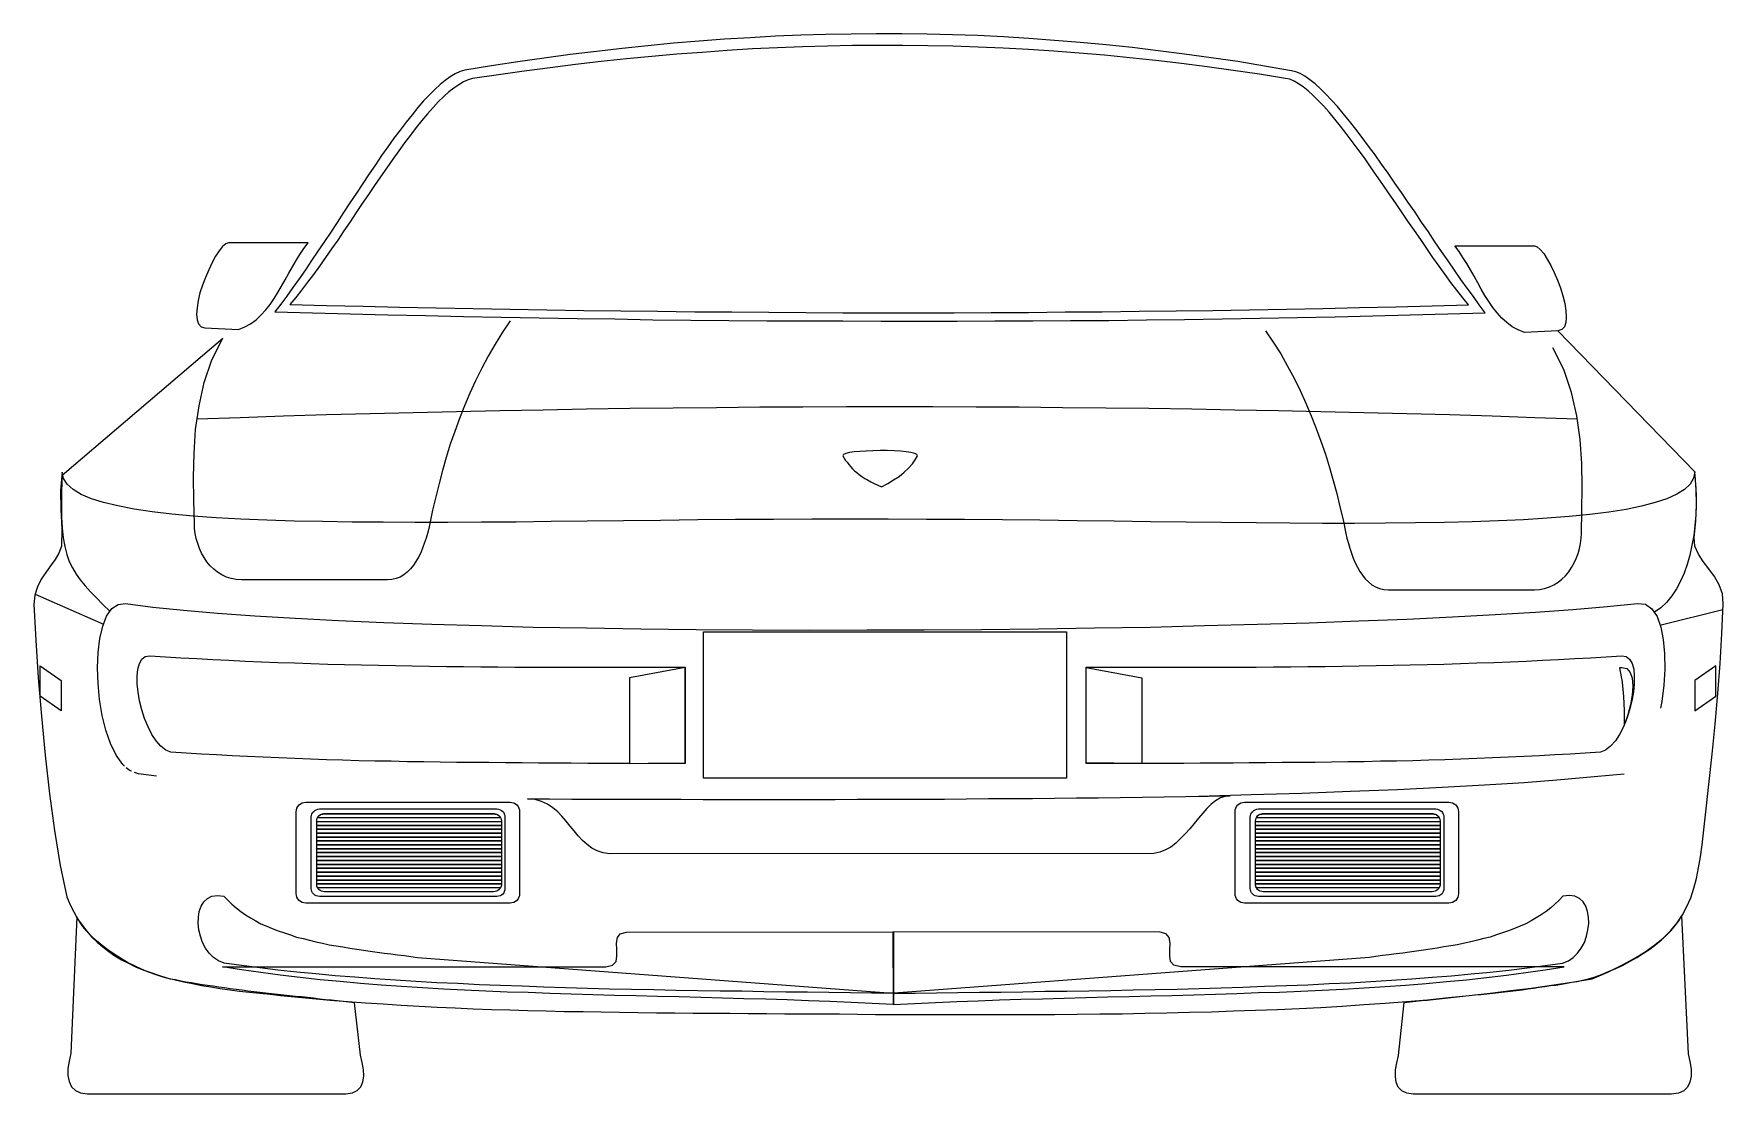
# Model space of a CAD drawing. Extents: x 1106 to 1287, y -283 to -169.
import ezdxf

# ---------------------------------------------------------------- set-up
doc = ezdxf.new("R2010")
doc.units = 0
doc.layers.add('7', color=7, linetype='CONTINUOUS')

msp = doc.modelspace()

# ---------------------------------------------------------------- linework, layer by layer
at = {"layer": '7', "linetype": 'CONTINUOUS'}
for points in [[(1131.55, -198.96), (1135.57, -199.06), (1139.61, -199.18), (1143.65, -199.28), (1147.69, -199.35), (1151.73, -199.45), (1155.77, -199.52), (1159.83, -199.59), (1163.9, -199.67), (1167.94, -199.71), (1172, -199.79), (1176.07, -199.83), (1180.13, -199.86), (1184.2, -199.91), (1188.26, -199.93), (1192.35, -199.93), (1196.42, -199.96), (1200.48, -199.96), (1204.55, -199.96), (1208.61, -199.93), (1212.65, -199.93), (1216.71, -199.88), (1220.78, -199.86), (1224.82, -199.81), (1228.88, -199.76), (1232.93, -199.71), (1236.97, -199.64), (1240.98, -199.57), (1245.02, -199.47), (1249.04, -199.37), (1253.06, -199.28), (1257.07, -199.16), (1261.06, -199.04), (1260.44, -198.21), (1259.81, -197.32), (1259.13, -196.42), (1258.48, -195.48), (1257.8, -194.51), (1257.1, -193.5), (1256.4, -192.48), (1255.69, -191.46), (1254.99, -190.4), (1254.27, -189.36), (1253.56, -188.29), (1252.84, -187.25), (1252.11, -186.19), (1251.41, -185.17), (1250.68, -184.13), (1249.98, -183.14), (1249.28, -182.15), (1248.58, -181.21), (1247.9, -180.29), (1247.22, -179.39), (1246.55, -178.54), (1245.89, -177.74), (1245.27, -176.99), (1244.64, -176.29), (1244.03, -175.66), (1243.43, -175.08), (1242.87, -174.55), (1242.31, -174.12), (1241.78, -173.75), (1241.27, -173.46), (1240.81, -173.27), (1240.35, -173.15), (1237.45, -172.66), (1234.6, -172.18), (1231.74, -171.77), (1228.91, -171.38), (1226.08, -171.02), (1223.3, -170.68), (1220.51, -170.39), (1217.73, -170.12), (1214.97, -169.91), (1212.24, -169.71), (1209.51, -169.54), (1206.77, -169.4), (1204.06, -169.3), (1201.35, -169.23), (1198.64, -169.2), (1195.93, -169.2), (1193.22, -169.23), (1190.51, -169.28), (1187.83, -169.35), (1185.12, -169.47), (1182.41, -169.62), (1179.67, -169.78), (1176.96, -170), (1174.23, -170.22), (1171.47, -170.49), (1168.71, -170.78), (1165.96, -171.09), (1163.17, -171.43), (1160.37, -171.82), (1157.56, -172.2), (1154.73, -172.64), (1151.87, -173.1), (1151.39, -173.24), (1150.86, -173.49), (1150.33, -173.8), (1149.79, -174.19), (1149.24, -174.62), (1148.66, -175.16), (1148.08, -175.76), (1147.47, -176.39), (1146.87, -177.09), (1146.24, -177.87), (1145.61, -178.66), (1144.95, -179.51), (1144.3, -180.38), (1143.65, -181.3), (1142.97, -182.24), (1142.32, -183.21), (1141.64, -184.2), (1140.96, -185.22), (1140.28, -186.26), (1139.58, -187.28), (1138.91, -188.32), (1138.23, -189.38), (1137.55, -190.42), (1136.85, -191.44), (1136.17, -192.46), (1135.49, -193.47), (1134.82, -194.46), (1134.16, -195.43), (1133.49, -196.35), (1132.83, -197.27), (1132.18, -198.14), (1131.55, -198.96)], [(1133.17, -198.17), (1137.07, -198.26), (1140.99, -198.36), (1144.91, -198.46), (1148.83, -198.53), (1152.77, -198.6), (1156.71, -198.67), (1160.66, -198.75), (1164.6, -198.79), (1168.57, -198.84), (1172.51, -198.89), (1176.48, -198.94), (1180.45, -198.96), (1184.42, -198.99), (1188.38, -199.01), (1192.35, -199.04), (1196.32, -199.04), (1200.29, -199.04), (1204.25, -199.04), (1208.22, -199.01), (1212.19, -199.01), (1216.13, -198.96), (1220.1, -198.94), (1224.05, -198.89), (1227.99, -198.84), (1231.93, -198.79), (1235.85, -198.72), (1239.8, -198.65), (1243.69, -198.58), (1247.61, -198.5), (1251.51, -198.41), (1255.4, -198.31), (1259.27, -198.19), (1258.67, -197.44), (1258.04, -196.64), (1257.41, -195.82), (1256.78, -194.95), (1256.13, -194.05), (1255.48, -193.13), (1254.82, -192.19), (1254.17, -191.22), (1253.49, -190.25), (1252.81, -189.26), (1252.14, -188.27), (1251.46, -187.3), (1250.81, -186.31), (1250.13, -185.34), (1249.45, -184.37), (1248.8, -183.43), (1248.14, -182.49), (1247.49, -181.59), (1246.84, -180.72), (1246.21, -179.87), (1245.58, -179.08), (1244.97, -178.33), (1244.37, -177.6), (1243.79, -176.95), (1243.21, -176.34), (1242.65, -175.79), (1242.12, -175.3), (1241.59, -174.89), (1241.1, -174.55), (1240.62, -174.26), (1240.16, -174.07), (1239.72, -173.97), (1236.92, -173.54), (1234.11, -173.12), (1231.33, -172.74), (1228.57, -172.37), (1225.81, -172.06), (1223.05, -171.77), (1220.32, -171.5), (1217.61, -171.26), (1214.9, -171.07), (1212.19, -170.9), (1209.48, -170.75), (1206.8, -170.63), (1204.11, -170.53), (1201.42, -170.49), (1198.74, -170.44), (1196.05, -170.44), (1193.37, -170.46), (1190.68, -170.51), (1188.02, -170.61), (1185.33, -170.7), (1182.65, -170.83), (1179.96, -170.99), (1177.28, -171.19), (1174.57, -171.38), (1171.88, -171.62), (1169.17, -171.89), (1166.46, -172.18), (1163.73, -172.49), (1161, -172.83), (1158.24, -173.2), (1155.48, -173.58), (1152.72, -173.99), (1152.24, -174.14), (1151.75, -174.33), (1151.24, -174.65), (1150.71, -175.01), (1150.18, -175.42), (1149.62, -175.93), (1149.04, -176.49), (1148.49, -177.09), (1147.88, -177.77), (1147.28, -178.47), (1146.67, -179.24), (1146.07, -180.04), (1145.44, -180.87), (1144.81, -181.74), (1144.18, -182.63), (1143.53, -183.55), (1142.87, -184.49), (1142.22, -185.44), (1141.57, -186.41), (1140.91, -187.37), (1140.26, -188.34), (1139.61, -189.33), (1138.95, -190.3), (1138.28, -191.27), (1137.62, -192.21), (1136.97, -193.13), (1136.34, -194.05), (1135.69, -194.95), (1135.06, -195.79), (1134.4, -196.62), (1133.8, -197.42), (1133.17, -198.17)], [(1135.11, -191.58), (1126.59, -191.58), (1126.3, -191.68), (1125.96, -191.97), (1125.6, -192.41), (1125.21, -192.99), (1124.85, -193.67), (1124.48, -194.44), (1124.12, -195.26), (1123.81, -196.08), (1123.54, -196.93), (1123.35, -197.75), (1123.23, -198.53), (1123.18, -199.21), (1123.23, -199.79), (1123.37, -200.25), (1123.66, -200.54), (1124.07, -200.66), (1127.65, -200.85), (1128.33, -200.56), (1128.96, -200.22), (1129.54, -199.79), (1130.07, -199.3), (1130.58, -198.75), (1131.04, -198.17), (1131.48, -197.54), (1131.89, -196.88), (1132.28, -196.21), (1132.66, -195.53), (1133.05, -194.83), (1133.44, -194.15), (1133.82, -193.47), (1134.24, -192.82), (1134.65, -192.19), (1135.11, -191.58)], [(1257.82, -191.9), (1266.34, -191.9), (1266.63, -192), (1266.97, -192.29), (1267.33, -192.72), (1267.72, -193.3), (1268.08, -193.98), (1268.44, -194.75), (1268.81, -195.58), (1269.12, -196.4), (1269.39, -197.25), (1269.58, -198.07), (1269.7, -198.84), (1269.75, -199.52), (1269.7, -200.1), (1269.56, -200.56), (1269.27, -200.85), (1268.86, -200.97), (1265.27, -201.17), (1264.6, -200.88), (1263.97, -200.54), (1263.39, -200.1), (1262.85, -199.62), (1262.35, -199.06), (1261.89, -198.48), (1261.45, -197.85), (1261.04, -197.2), (1260.65, -196.52), (1260.27, -195.84), (1259.88, -195.14), (1259.49, -194.46), (1259.11, -193.79), (1258.69, -193.13), (1258.28, -192.5), (1257.82, -191.9)], [(1156.74, -199.91), (1155.91, -201.14), (1155.12, -202.4), (1154.39, -203.68), (1153.69, -204.99), (1153.03, -206.32), (1152.43, -207.65), (1151.85, -209.01), (1151.32, -210.36), (1150.81, -211.74), (1150.33, -213.12), (1149.89, -214.52), (1149.5, -215.92), (1149.12, -217.33), (1148.78, -218.76), (1148.44, -220.16), (1148.15, -221.59), (1148.03, -222.12), (1147.88, -222.65), (1147.74, -223.18), (1147.54, -223.72), (1147.35, -224.22), (1147.16, -224.73), (1146.91, -225.19), (1146.65, -225.65), (1146.38, -226.06), (1146.07, -226.45), (1145.73, -226.79), (1145.37, -227.08), (1144.98, -227.32), (1144.54, -227.49), (1144.08, -227.59), (1143.6, -227.63), (1127.97, -227.63), (1127.41, -227.59), (1126.88, -227.49), (1126.37, -227.32), (1125.89, -227.1), (1125.43, -226.81), (1125.02, -226.47), (1124.65, -226.11), (1124.29, -225.7), (1124, -225.24), (1123.71, -224.76), (1123.49, -224.27), (1123.3, -223.74), (1123.13, -223.21), (1123.03, -222.67), (1122.96, -222.12), (1122.94, -221.59), (1122.89, -219.14), (1122.86, -216.65), (1122.91, -214.11), (1123.08, -211.55), (1123.44, -209.01), (1124, -206.51), (1124.82, -204.07), (1125.99, -201.75)], [(1237.57, -200.97), (1238.39, -202.21), (1239.19, -203.46), (1239.92, -204.75), (1240.62, -206.05), (1241.27, -207.38), (1241.88, -208.71), (1242.46, -210.07), (1242.99, -211.42), (1243.5, -212.8), (1243.98, -214.18), (1244.42, -215.59), (1244.81, -216.99), (1245.19, -218.39), (1245.53, -219.82), (1245.87, -221.22), (1246.16, -222.65), (1246.28, -223.18), (1246.43, -223.72), (1246.57, -224.25), (1246.76, -224.78), (1246.96, -225.29), (1247.15, -225.8), (1247.39, -226.26), (1247.66, -226.72), (1247.93, -227.13), (1248.24, -227.51), (1248.58, -227.85), (1248.94, -228.14), (1249.33, -228.38), (1249.77, -228.55), (1250.23, -228.65), (1250.71, -228.7), (1266.34, -228.7), (1266.9, -228.65), (1267.43, -228.55), (1267.94, -228.38), (1268.42, -228.17), (1268.88, -227.88), (1269.29, -227.54), (1269.65, -227.18), (1270.02, -226.76), (1270.31, -226.3), (1270.6, -225.82), (1270.82, -225.34), (1271.01, -224.8), (1271.18, -224.27), (1271.27, -223.74), (1271.35, -223.18), (1271.37, -222.65), (1271.42, -220.21), (1271.44, -217.71), (1271.4, -215.17), (1271.23, -212.61), (1270.86, -210.07), (1270.31, -207.58), (1269.48, -205.13), (1268.32, -202.81)], [(1123.23, -210.41), (1127.85, -210.24), (1132.47, -210.09), (1137.09, -209.95), (1141.74, -209.83), (1146.36, -209.71), (1151, -209.61), (1155.62, -209.51), (1160.27, -209.42), (1164.91, -209.34), (1169.54, -209.27), (1174.18, -209.22), (1178.8, -209.17), (1183.45, -209.13), (1188.07, -209.1), (1192.71, -209.08), (1197.34, -209.08), (1201.98, -209.08), (1206.6, -209.1), (1211.22, -209.13), (1215.84, -209.17), (1220.47, -209.22), (1225.09, -209.27), (1229.68, -209.34), (1234.28, -209.42), (1238.9, -209.51), (1243.5, -209.61), (1248.07, -209.71), (1252.67, -209.83), (1257.24, -209.95), (1261.81, -210.09), (1266.39, -210.24), (1270.94, -210.41)], [(1192.35, -214.35), (1192.47, -214.59), (1192.62, -214.84), (1192.79, -215.05), (1192.96, -215.3), (1193.15, -215.51), (1193.37, -215.73), (1193.59, -215.95), (1193.83, -216.14), (1194.09, -216.36), (1194.38, -216.55), (1194.67, -216.77), (1194.99, -216.94), (1195.33, -217.13), (1195.69, -217.33), (1196.08, -217.5), (1196.46, -217.67), (1197.14, -217.33), (1197.77, -216.94), (1198.37, -216.55), (1198.91, -216.12), (1199.37, -215.68), (1199.78, -215.22), (1200.09, -214.79), (1200.31, -214.35), (1200.24, -214.21), (1200.02, -214.11), (1199.61, -214.01), (1199.1, -213.92), (1198.5, -213.87), (1197.82, -213.82), (1197.07, -213.8), (1196.32, -213.8), (1195.55, -213.82), (1194.82, -213.84), (1194.14, -213.89), (1193.54, -213.94), (1193.03, -214.01), (1192.64, -214.11), (1192.4, -214.23), (1192.35, -214.35)], [(1283.49, -216.07), (1283.37, -216.75), (1283.01, -217.38), (1282.4, -217.96), (1281.58, -218.46), (1280.52, -218.95), (1279.26, -219.36), (1277.81, -219.75), (1276.14, -220.09), (1274.3, -220.38), (1272.27, -220.64), (1270.06, -220.86), (1267.69, -221.03), (1265.18, -221.2), (1262.49, -221.32), (1259.66, -221.42), (1256.71, -221.49), (1253.61, -221.54), (1250.42, -221.56), (1247.1, -221.59), (1243.67, -221.59), (1240.16, -221.56), (1236.55, -221.54), (1232.85, -221.49), (1229.08, -221.47), (1225.26, -221.42), (1221.36, -221.34), (1217.42, -221.3), (1213.42, -221.25), (1209.41, -221.2), (1205.34, -221.17), (1201.28, -221.15), (1197.19, -221.13), (1193.1, -221.13), (1189.01, -221.13), (1184.92, -221.15), (1180.86, -221.17), (1176.82, -221.22), (1172.83, -221.27), (1168.88, -221.32), (1164.96, -221.34), (1161.14, -221.39), (1157.37, -221.44), (1153.66, -221.47), (1150.06, -221.49), (1146.55, -221.49), (1143.14, -221.47), (1139.82, -221.44), (1136.65, -221.39), (1133.61, -221.34), (1130.68, -221.25), (1127.9, -221.13), (1125.28, -220.98), (1122.82, -220.81), (1120.54, -220.59), (1118.44, -220.35), (1116.5, -220.06), (1114.76, -219.72), (1113.23, -219.36), (1111.93, -218.95), (1110.84, -218.49), (1109.97, -217.96), (1109.34, -217.4), (1108.95, -216.77), (1108.81, -216.09), (1108.61, -218.05), (1108.66, -220.11), (1108.76, -222.17), (1108.73, -224.01), (1108.44, -224.76), (1108.03, -225.46), (1107.55, -226.13), (1107.04, -226.84), (1106.56, -227.56), (1106.14, -228.36), (1105.86, -229.26), (1105.76, -230.27), (1105.98, -234.07), (1106.24, -238.09), (1106.58, -242.22), (1106.97, -246.38), (1107.43, -250.5), (1107.96, -254.44), (1108.59, -258.17), (1109.29, -261.55), (1109.65, -262.38), (1110.04, -263.15), (1110.45, -263.9), (1110.94, -264.58), (1111.42, -265.21), (1111.95, -265.81), (1112.53, -266.39), (1113.14, -266.9), (1113.79, -267.39), (1114.44, -267.85), (1115.15, -268.26), (1115.9, -268.64), (1116.65, -269.01), (1117.44, -269.35), (1118.27, -269.64), (1119.11, -269.93), (1119.98, -270.19), (1120.88, -270.41), (1121.8, -270.63), (1122.74, -270.82), (1123.71, -271.01), (1124.7, -271.18), (1125.69, -271.33), (1126.73, -271.47), (1127.78, -271.62), (1128.84, -271.74), (1129.93, -271.86), (1131.04, -271.96), (1132.15, -272.08), (1133.29, -272.2), (1134.43, -272.3), (1135.59, -272.42), (1137.48, -272.59), (1139.36, -272.73), (1141.25, -272.88), (1143.16, -273), (1145.07, -273.12), (1146.99, -273.24), (1148.92, -273.34), (1150.86, -273.41), (1152.79, -273.51), (1154.73, -273.58), (1156.69, -273.63), (1158.62, -273.7), (1160.58, -273.75), (1162.54, -273.8), (1164.53, -273.82), (1166.49, -273.85), (1168.45, -273.89), (1170.41, -273.92), (1172.39, -273.94), (1174.35, -273.94), (1176.31, -273.97), (1178.29, -273.99), (1180.25, -273.99), (1182.21, -274.02), (1184.17, -274.02), (1186.13, -274.04), (1188.09, -274.04), (1190.03, -274.06), (1191.99, -274.06), (1193.92, -274.09), (1195.84, -274.11), (1197.77, -274.14), (1200.26, -274.14), (1202.73, -274.14), (1205.2, -274.14), (1207.67, -274.14), (1210.11, -274.14), (1212.55, -274.11), (1215, -274.11), (1217.42, -274.09), (1219.84, -274.06), (1222.23, -274.04), (1224.65, -273.99), (1227.02, -273.94), (1229.42, -273.89), (1231.79, -273.85), (1234.14, -273.75), (1236.48, -273.68), (1238.83, -273.58), (1241.15, -273.48), (1243.48, -273.36), (1245.77, -273.22), (1248.07, -273.07), (1250.37, -272.9), (1252.64, -272.73), (1254.89, -272.54), (1257.14, -272.32), (1259.37, -272.1), (1261.6, -271.84), (1263.8, -271.57), (1266, -271.31), (1268.18, -270.99), (1270.36, -270.65), (1272.51, -270.31), (1274.18, -269.59), (1275.68, -268.86), (1277.03, -268.14), (1278.19, -267.41), (1279.24, -266.68), (1280.15, -265.91), (1280.93, -265.14), (1281.61, -264.31), (1282.19, -263.47), (1282.65, -262.57), (1283.06, -261.63), (1283.4, -260.61), (1283.69, -259.57), (1283.9, -258.43), (1284.12, -257.25), (1284.29, -255.97), (1284.65, -252.75), (1285.02, -249.53), (1285.36, -246.29), (1285.67, -243.05), (1285.96, -239.8), (1286.2, -236.59), (1286.4, -233.37), (1286.54, -230.2), (1286.47, -229.11), (1286.11, -228.14), (1285.6, -227.27), (1284.99, -226.45), (1284.39, -225.67), (1283.88, -224.88), (1283.52, -224.03), (1283.42, -223.09), (1283.61, -221.34), (1283.69, -219.6), (1283.64, -217.84), (1283.49, -216.07)], [(1108.81, -216.43), (1108.73, -218.1), (1108.71, -219.6), (1108.73, -220.91), (1108.81, -222.09), (1108.9, -223.13), (1109.07, -224.05), (1109.29, -224.9), (1109.56, -225.65), (1109.9, -226.35), (1110.28, -227.01), (1110.72, -227.63), (1111.25, -228.26), (1111.81, -228.89), (1112.46, -229.55), (1113.16, -230.25), (1113.94, -231)], [(1283.49, -216.43), (1283.59, -217.47), (1283.64, -218.54), (1283.64, -219.63), (1283.61, -220.71), (1283.52, -221.8), (1283.4, -222.87), (1283.2, -223.93), (1282.98, -224.97), (1282.69, -225.97), (1282.36, -226.91), (1281.97, -227.78), (1281.53, -228.6), (1281.03, -229.35), (1280.47, -230.03), (1279.86, -230.61), (1279.19, -231.07)], [(1105.9, -229.16), (1113.21, -232.35)], [(1115.48, -247.57), (1115.27, -247.38), (1114.56, -246.38), (1113.96, -245.15), (1113.48, -243.7), (1113.09, -242.13), (1112.8, -240.43), (1112.65, -238.72), (1112.58, -237.02), (1112.65, -235.4), (1112.82, -233.9), (1113.14, -232.57), (1113.55, -231.51), (1114.11, -230.68), (1114.78, -230.25), (1115.58, -230.17), (1118.49, -230.54), (1121.77, -230.88), (1125.43, -231.19), (1129.42, -231.48), (1133.73, -231.72), (1138.35, -231.97), (1143.21, -232.18), (1148.34, -232.35), (1153.66, -232.52), (1159.21, -232.67), (1164.89, -232.76), (1170.7, -232.86), (1176.65, -232.93), (1182.67, -232.98), (1188.77, -233.01), (1194.89, -232.98), (1201.04, -232.98), (1207.16, -232.93), (1213.26, -232.86), (1219.28, -232.76), (1225.23, -232.67), (1231.04, -232.52), (1236.72, -232.38), (1242.24, -232.21), (1247.56, -232.01), (1252.69, -231.82), (1257.56, -231.58), (1262.15, -231.34), (1266.46, -231.07), (1270.45, -230.78), (1274.11, -230.47), (1277.37, -230.15), (1278.22, -230.22), (1278.92, -230.71), (1279.48, -231.53), (1279.86, -232.67), (1280.13, -234), (1280.27, -235.52), (1280.3, -237.19), (1280.18, -238.89), (1279.98, -240.63), (1279.84, -241.35), (1279.84, -241.35)], [(1279.89, -232.43), (1286.49, -230.78)], [(1216.28, -248.83), (1177.42, -248.83), (1177.42, -233.2), (1216.28, -233.2), (1216.28, -248.83)], [(1169.51, -247.26), (1168.52, -247.26), (1166.78, -247.26), (1165.04, -247.26), (1163.27, -247.23), (1161.53, -247.23), (1159.76, -247.23), (1158.02, -247.21), (1156.25, -247.21), (1154.49, -247.18), (1152.74, -247.18), (1150.98, -247.16), (1149.24, -247.14), (1147.49, -247.11), (1145.73, -247.09), (1143.99, -247.04), (1142.27, -247.01), (1140.53, -246.97), (1138.81, -246.92), (1137.09, -246.87), (1135.37, -246.8), (1133.68, -246.75), (1131.99, -246.68), (1130.29, -246.6), (1128.62, -246.53), (1126.98, -246.46), (1125.31, -246.36), (1123.69, -246.26), (1122.07, -246.17), (1120.44, -246.05), (1119.89, -245.83), (1119.36, -245.42), (1118.85, -244.86), (1118.39, -244.16), (1117.98, -243.34), (1117.61, -242.47), (1117.32, -241.52), (1117.08, -240.58), (1116.91, -239.63), (1116.81, -238.74), (1116.81, -237.92), (1116.89, -237.17), (1117.06, -236.56), (1117.32, -236.1), (1117.69, -235.81), (1118.17, -235.74), (1119.84, -235.86), (1121.51, -235.96), (1123.2, -236.05), (1124.92, -236.15), (1126.64, -236.22), (1128.38, -236.32), (1130.12, -236.39), (1131.86, -236.47), (1133.66, -236.51), (1135.42, -236.59), (1137.21, -236.64), (1139, -236.68), (1140.82, -236.73), (1142.63, -236.76), (1144.45, -236.8), (1146.26, -236.83), (1148.1, -236.85), (1149.91, -236.88), (1151.75, -236.9), (1153.59, -236.93), (1155.43, -236.93), (1157.27, -236.95), (1159.08, -236.95), (1160.92, -236.97), (1162.76, -236.97), (1164.6, -236.97), (1166.42, -236.97), (1168.23, -236.97), (1170.04, -236.97), (1171.86, -236.97), (1173.67, -236.97), (1175.46, -236.97), (1175.46, -247.26), (1173.75, -247.26), (1172, -247.26), (1171.5, -247.26), (1171.5, -247.26)], [(1218.38, -236.97), (1220.18, -236.97), (1221.99, -236.97), (1223.8, -236.97), (1225.62, -236.97), (1227.43, -236.97), (1229.25, -236.97), (1231.09, -236.97), (1232.93, -236.97), (1234.76, -236.95), (1236.58, -236.95), (1238.42, -236.93), (1240.26, -236.93), (1242.1, -236.9), (1243.93, -236.88), (1245.75, -236.85), (1247.59, -236.83), (1249.4, -236.8), (1251.22, -236.76), (1253.03, -236.73), (1254.85, -236.68), (1256.64, -236.64), (1258.43, -236.59), (1260.19, -236.51), (1261.98, -236.47), (1263.73, -236.39), (1265.47, -236.32), (1267.21, -236.22), (1268.93, -236.15), (1270.65, -236.05), (1272.34, -235.96), (1274.01, -235.86), (1275.68, -235.74), (1276.16, -235.81), (1276.53, -236.1), (1276.79, -236.56), (1276.96, -237.17), (1277.03, -237.92), (1277.03, -238.74), (1276.94, -239.63), (1276.77, -240.58), (1276.53, -241.52), (1276.23, -242.47), (1275.87, -243.34), (1275.46, -244.16), (1275, -244.86), (1274.49, -245.42), (1273.96, -245.83), (1273.4, -246.05), (1271.78, -246.17), (1270.16, -246.26), (1268.54, -246.36), (1266.87, -246.46), (1265.23, -246.53), (1263.56, -246.6), (1261.86, -246.68), (1260.17, -246.75), (1258.48, -246.8), (1256.76, -246.87), (1255.04, -246.92), (1253.32, -246.97), (1251.58, -247.01), (1249.86, -247.04), (1248.12, -247.09), (1246.38, -247.11), (1244.61, -247.14), (1242.87, -247.16), (1241.1, -247.18), (1239.36, -247.18), (1237.6, -247.21), (1235.83, -247.21), (1234.09, -247.23), (1232.32, -247.23), (1230.58, -247.23), (1228.81, -247.26), (1227.07, -247.26), (1225.33, -247.26), (1223.59, -247.26), (1221.84, -247.26), (1220.1, -247.26), (1218.38, -247.26), (1218.38, -236.97)], [(1108.69, -241.62), (1106.44, -240.07), (1106.44, -236.83), (1108.69, -238.38), (1108.69, -241.62)], [(1175.46, -237), (1169.51, -238.11), (1169.51, -247.28), (1175.46, -247.21), (1175.46, -237)], [(1218.38, -237), (1224.34, -238.11), (1224.34, -247.28), (1218.38, -247.21), (1218.38, -237)], [(1275.48, -237.02), (1275.53, -237), (1275.61, -237), (1275.65, -237), (1275.7, -237), (1276.23, -237.12), (1276.57, -237.53), (1276.79, -238.16), (1276.86, -238.98), (1276.79, -239.95), (1276.62, -240.99), (1276.33, -242.05), (1275.97, -243.09), (1275.99, -241.59), (1275.92, -240.09), (1275.75, -238.57), (1275.48, -237.02)], [(1283.49, -241.62), (1285.74, -240.07), (1285.74, -236.83), (1283.49, -238.38), (1283.49, -241.62)], [(1116.23, -248.1), (1116.07, -248.05), (1115.65, -247.72), (1115.65, -247.72)], [(1118.9, -248.61), (1116.96, -248.37), (1116.55, -248.22), (1116.55, -248.22)], [(1229.51, -250.79), (1230.43, -250.76), (1236.02, -250.59), (1241.44, -250.43), (1246.67, -250.23), (1251.68, -250.04), (1256.47, -249.8), (1260.99, -249.55), (1265.23, -249.29), (1269.15, -249), (1272.73, -248.68), (1275.94, -248.37), (1275.94, -248.37)], [(1158.6, -251.05), (1160.95, -251.05), (1163.32, -251.08), (1165.66, -251.08), (1168.01, -251.1), (1170.36, -251.1), (1172.71, -251.1), (1175.05, -251.1), (1177.4, -251.13), (1179.75, -251.13), (1182.12, -251.13), (1184.46, -251.13), (1186.81, -251.13), (1189.16, -251.13), (1191.51, -251.13), (1193.85, -251.1), (1196.2, -251.1), (1198.52, -251.1), (1200.87, -251.08), (1203.21, -251.08), (1205.56, -251.05), (1207.91, -251.03), (1210.26, -251.03), (1212.63, -251.01), (1214.97, -250.98), (1217.32, -250.96), (1219.67, -250.93), (1222.01, -250.91), (1224.36, -250.86), (1226.71, -250.84), (1229.05, -250.79), (1231.43, -250.76), (1233.77, -250.72), (1233.24, -250.79), (1232.73, -250.96), (1232.22, -251.25), (1231.76, -251.64), (1231.3, -252.1), (1230.85, -252.58), (1230.39, -253.13), (1229.93, -253.69), (1229.47, -254.25), (1228.98, -254.8), (1228.47, -255.31), (1227.97, -255.8), (1227.43, -256.21), (1226.85, -256.52), (1226.27, -256.76), (1225.62, -256.89), (1167.41, -256.93), (1166.68, -256.84), (1166.05, -256.62), (1165.47, -256.33), (1164.96, -255.94), (1164.48, -255.51), (1164.02, -255.02), (1163.58, -254.49), (1163.17, -253.96), (1162.74, -253.43), (1162.28, -252.92), (1161.82, -252.43), (1161.29, -252), (1160.73, -251.64), (1160.1, -251.34), (1159.4, -251.13), (1158.6, -251.05)], [(1134.86, -251.42), (1156.74, -251.42), (1156.93, -251.44), (1157.12, -251.49), (1157.29, -251.59), (1157.46, -251.71), (1157.58, -251.88), (1157.68, -252.05), (1157.73, -252.24), (1157.75, -252.43), (1157.75, -261.19), (1157.73, -261.39), (1157.68, -261.58), (1157.58, -261.75), (1157.46, -261.92), (1157.29, -262.04), (1157.12, -262.14), (1156.93, -262.18), (1156.74, -262.21), (1134.86, -262.21), (1134.67, -262.18), (1134.48, -262.14), (1134.31, -262.04), (1134.14, -261.92), (1134.02, -261.75), (1133.92, -261.58), (1133.87, -261.39), (1133.85, -261.19), (1133.85, -252.43), (1133.87, -252.24), (1133.92, -252.05), (1134.02, -251.88), (1134.14, -251.71), (1134.31, -251.59), (1134.48, -251.49), (1134.67, -251.44), (1134.86, -251.42)], [(1136.32, -252.14), (1155.31, -252.14), (1155.48, -252.17), (1155.65, -252.22), (1155.79, -252.29), (1155.94, -252.39), (1156.04, -252.53), (1156.11, -252.68), (1156.16, -252.85), (1156.18, -253.01), (1156.18, -260.64), (1156.16, -260.8), (1156.11, -260.97), (1156.04, -261.12), (1155.94, -261.24), (1155.79, -261.36), (1155.65, -261.43), (1155.48, -261.48), (1155.31, -261.51), (1136.32, -261.51), (1136.15, -261.48), (1135.98, -261.43), (1135.83, -261.36), (1135.71, -261.24), (1135.59, -261.12), (1135.52, -260.97), (1135.47, -260.8), (1135.45, -260.64), (1135.45, -253.01), (1135.47, -252.85), (1135.52, -252.68), (1135.59, -252.53), (1135.71, -252.39), (1135.83, -252.29), (1135.98, -252.22), (1136.15, -252.17), (1136.32, -252.14)], [(1136.87, -252.65), (1154.95, -252.65), (1155.12, -252.68), (1155.26, -252.7), (1155.41, -252.77), (1155.55, -252.87), (1155.65, -252.99), (1155.72, -253.11), (1155.77, -253.26), (1155.79, -253.43), (1155.79, -260.2), (1155.77, -260.37), (1155.72, -260.52), (1155.65, -260.64), (1155.55, -260.76), (1155.41, -260.85), (1155.26, -260.93), (1155.12, -260.97), (1154.95, -261), (1136.87, -261), (1136.7, -260.97), (1136.53, -260.93), (1136.39, -260.85), (1136.27, -260.76), (1136.17, -260.64), (1136.1, -260.52), (1136.05, -260.37), (1136.03, -260.2), (1136.03, -253.43), (1136.05, -253.26), (1136.1, -253.11), (1136.17, -252.99), (1136.27, -252.87), (1136.39, -252.77), (1136.53, -252.7), (1136.7, -252.68), (1136.87, -252.65)], [(1155.7, -253.06), (1155.62, -252.97), (1155.55, -252.89), (1155.48, -252.82), (1155.38, -252.77), (1155.28, -252.72), (1155.16, -252.68), (1155.07, -252.65), (1154.95, -252.65), (1136.87, -252.65), (1136.75, -252.65), (1136.63, -252.68), (1136.51, -252.72), (1136.41, -252.77), (1136.32, -252.82), (1136.24, -252.89), (1136.17, -252.97), (1136.12, -253.06), (1155.7, -253.06)], [(1235.32, -251.42), (1257.19, -251.42), (1257.39, -251.44), (1257.58, -251.49), (1257.75, -251.59), (1257.92, -251.71), (1258.04, -251.88), (1258.14, -252.05), (1258.19, -252.24), (1258.21, -252.43), (1258.21, -261.19), (1258.19, -261.39), (1258.14, -261.58), (1258.04, -261.75), (1257.92, -261.92), (1257.75, -262.04), (1257.58, -262.14), (1257.39, -262.18), (1257.19, -262.21), (1235.32, -262.21), (1235.13, -262.18), (1234.93, -262.14), (1234.76, -262.04), (1234.6, -261.92), (1234.47, -261.75), (1234.38, -261.58), (1234.33, -261.39), (1234.3, -261.19), (1234.3, -252.43), (1234.33, -252.24), (1234.38, -252.05), (1234.47, -251.88), (1234.6, -251.71), (1234.76, -251.59), (1234.93, -251.49), (1235.13, -251.44), (1235.32, -251.42)], [(1236.8, -252.14), (1255.79, -252.14), (1255.96, -252.17), (1256.13, -252.22), (1256.27, -252.29), (1256.42, -252.39), (1256.52, -252.53), (1256.59, -252.68), (1256.64, -252.85), (1256.66, -253.01), (1256.66, -260.64), (1256.64, -260.8), (1256.59, -260.97), (1256.52, -261.12), (1256.42, -261.24), (1256.27, -261.36), (1256.13, -261.43), (1255.96, -261.48), (1255.79, -261.51), (1236.8, -261.51), (1236.63, -261.48), (1236.46, -261.43), (1236.31, -261.36), (1236.19, -261.24), (1236.07, -261.12), (1236, -260.97), (1235.95, -260.8), (1235.93, -260.64), (1235.93, -253.01), (1235.95, -252.85), (1236, -252.68), (1236.07, -252.53), (1236.19, -252.39), (1236.31, -252.29), (1236.46, -252.22), (1236.63, -252.17), (1236.8, -252.14)], [(1237.33, -252.65), (1255.4, -252.65), (1255.57, -252.68), (1255.72, -252.7), (1255.86, -252.77), (1256.01, -252.87), (1256.1, -252.99), (1256.18, -253.11), (1256.23, -253.26), (1256.25, -253.43), (1256.25, -260.2), (1256.23, -260.37), (1256.18, -260.52), (1256.1, -260.64), (1256.01, -260.76), (1255.86, -260.85), (1255.72, -260.93), (1255.57, -260.97), (1255.4, -261), (1237.33, -261), (1237.16, -260.97), (1236.99, -260.93), (1236.85, -260.85), (1236.72, -260.76), (1236.63, -260.64), (1236.55, -260.52), (1236.51, -260.37), (1236.48, -260.2), (1236.48, -253.43), (1236.51, -253.26), (1236.55, -253.11), (1236.63, -252.99), (1236.72, -252.87), (1236.85, -252.77), (1236.99, -252.7), (1237.16, -252.68), (1237.33, -252.65)], [(1256.15, -253.06), (1256.08, -252.97), (1256.01, -252.89), (1255.94, -252.82), (1255.84, -252.77), (1255.74, -252.72), (1255.62, -252.68), (1255.52, -252.65), (1255.4, -252.65), (1237.33, -252.65), (1237.21, -252.65), (1237.09, -252.68), (1236.97, -252.72), (1236.87, -252.77), (1236.77, -252.82), (1236.7, -252.89), (1236.63, -252.97), (1236.58, -253.06), (1256.15, -253.06)], [(1155.79, -253.47), (1155.79, -253.89), (1136.03, -253.89), (1136.03, -253.47), (1155.79, -253.47)], [(1155.79, -253.89), (1155.79, -254.3), (1136.03, -254.3), (1136.03, -253.89), (1155.79, -253.89)], [(1155.79, -254.3), (1155.79, -254.73), (1136.03, -254.73), (1136.03, -254.3), (1155.79, -254.3)], [(1155.79, -254.73), (1155.79, -255.14), (1136.03, -255.14), (1136.03, -254.73), (1155.79, -254.73)], [(1256.25, -253.47), (1256.25, -253.89), (1236.48, -253.89), (1236.48, -253.47), (1256.25, -253.47)], [(1256.25, -253.89), (1256.25, -254.3), (1236.48, -254.3), (1236.48, -253.89), (1256.25, -253.89)], [(1256.25, -254.3), (1256.25, -254.73), (1236.48, -254.73), (1236.48, -254.3), (1256.25, -254.3)], [(1256.25, -254.73), (1256.25, -255.14), (1236.48, -255.14), (1236.48, -254.73), (1256.25, -254.73)], [(1155.79, -255.14), (1155.79, -255.55), (1136.03, -255.55), (1136.03, -255.14), (1155.79, -255.14)], [(1155.79, -255.55), (1155.79, -255.97), (1136.03, -255.97), (1136.03, -255.55), (1155.79, -255.55)], [(1155.79, -255.97), (1155.79, -256.4), (1136.03, -256.4), (1136.03, -255.97), (1155.79, -255.97)], [(1155.79, -256.4), (1155.79, -256.81), (1136.03, -256.81), (1136.03, -256.4), (1155.79, -256.4)], [(1256.25, -255.14), (1256.25, -255.55), (1236.48, -255.55), (1236.48, -255.14), (1256.25, -255.14)], [(1256.25, -255.55), (1256.25, -255.97), (1236.48, -255.97), (1236.48, -255.55), (1256.25, -255.55)], [(1256.25, -255.97), (1256.25, -256.4), (1236.48, -256.4), (1236.48, -255.97), (1256.25, -255.97)], [(1256.25, -256.4), (1256.25, -256.81), (1236.48, -256.81), (1236.48, -256.4), (1256.25, -256.4)], [(1155.79, -256.81), (1155.79, -257.22), (1136.03, -257.22), (1136.03, -256.81), (1155.79, -256.81)], [(1155.79, -257.22), (1155.79, -257.66), (1136.03, -257.66), (1136.03, -257.22), (1155.79, -257.22)], [(1155.79, -257.66), (1155.79, -258.07), (1136.03, -258.07), (1136.03, -257.66), (1155.79, -257.66)], [(1155.79, -258.07), (1155.79, -258.48), (1136.03, -258.48), (1136.03, -258.07), (1155.79, -258.07)], [(1155.79, -258.48), (1155.79, -258.89), (1136.03, -258.89), (1136.03, -258.48), (1155.79, -258.48)], [(1256.25, -256.81), (1256.25, -257.22), (1236.48, -257.22), (1236.48, -256.81), (1256.25, -256.81)], [(1256.25, -257.22), (1256.25, -257.66), (1236.48, -257.66), (1236.48, -257.22), (1256.25, -257.22)], [(1256.25, -257.66), (1256.25, -258.07), (1236.48, -258.07), (1236.48, -257.66), (1256.25, -257.66)], [(1256.25, -258.07), (1256.25, -258.48), (1236.48, -258.48), (1236.48, -258.07), (1256.25, -258.07)], [(1256.25, -258.48), (1256.25, -258.89), (1236.48, -258.89), (1236.48, -258.48), (1256.25, -258.48)], [(1155.79, -258.89), (1155.79, -259.33), (1136.03, -259.33), (1136.03, -258.89), (1155.79, -258.89)], [(1155.79, -259.33), (1155.79, -259.74), (1136.03, -259.74), (1136.03, -259.33), (1155.79, -259.33)], [(1155.79, -259.74), (1155.79, -260.15), (1136.03, -260.15), (1136.03, -259.74), (1155.79, -259.74)], [(1155.79, -260.15), (1155.79, -260.2), (1155.79, -260.3), (1155.77, -260.39), (1155.72, -260.49), (1155.67, -260.59), (1136.12, -260.59), (1136.1, -260.49), (1136.05, -260.39), (1136.03, -260.3), (1136.03, -260.2), (1136.03, -260.15), (1155.79, -260.15)], [(1256.25, -258.89), (1256.25, -259.33), (1236.48, -259.33), (1236.48, -258.89), (1256.25, -258.89)], [(1256.25, -259.33), (1256.25, -259.74), (1236.48, -259.74), (1236.48, -259.33), (1256.25, -259.33)], [(1256.25, -259.74), (1256.25, -260.15), (1236.48, -260.15), (1236.48, -259.74), (1256.25, -259.74)], [(1256.25, -260.15), (1256.25, -260.2), (1256.25, -260.3), (1256.23, -260.39), (1256.18, -260.49), (1256.13, -260.59), (1236.58, -260.59), (1236.55, -260.49), (1236.51, -260.39), (1236.48, -260.3), (1236.48, -260.2), (1236.48, -260.15), (1256.25, -260.15)], [(1197.67, -271.86), (1195.42, -271.84), (1193.15, -271.81), (1190.85, -271.77), (1188.55, -271.74), (1186.23, -271.72), (1183.88, -271.69), (1181.54, -271.64), (1179.19, -271.62), (1176.82, -271.6), (1174.47, -271.55), (1172.1, -271.5), (1169.73, -271.45), (1167.38, -271.4), (1165.01, -271.33), (1162.66, -271.28), (1160.34, -271.21), (1158.02, -271.11), (1155.7, -271.04), (1153.4, -270.94), (1151.12, -270.82), (1148.87, -270.73), (1146.65, -270.58), (1144.45, -270.46), (1142.27, -270.31), (1140.11, -270.14), (1138.01, -269.98), (1135.93, -269.78), (1133.9, -269.59), (1131.89, -269.37), (1129.93, -269.13), (1127.99, -268.89), (1126.13, -268.62), (1125.53, -268.4), (1124.99, -268.04), (1124.53, -267.58), (1124.15, -267.02), (1123.81, -266.42), (1123.59, -265.74), (1123.42, -265.06), (1123.35, -264.39), (1123.37, -263.73), (1123.47, -263.1), (1123.66, -262.55), (1123.95, -262.06), (1124.34, -261.7), (1124.82, -261.46), (1125.4, -261.39), (1126.11, -261.46), (1126.52, -261.89), (1126.95, -262.33), (1127.41, -262.72), (1127.9, -263.1), (1128.43, -263.47), (1128.96, -263.78), (1129.52, -264.1), (1130.07, -264.41), (1130.68, -264.68), (1131.28, -264.94), (1131.91, -265.18), (1132.57, -265.4), (1133.22, -265.62), (1133.87, -265.84), (1134.57, -266.01), (1135.25, -266.18), (1135.95, -266.35), (1136.65, -266.51), (1137.38, -266.66), (1138.11, -266.78), (1138.83, -266.9), (1139.56, -267.02), (1140.31, -267.14), (1141.03, -267.24), (1141.76, -267.36), (1142.51, -267.46), (1143.24, -267.56), (1143.96, -267.65), (1144.69, -267.73), (1145.41, -267.82), (1146.12, -267.92), (1146.82, -268.02), (1197.67, -271.86)], [(1197.82, -271.86), (1200.07, -271.84), (1202.34, -271.81), (1204.64, -271.77), (1206.94, -271.74), (1209.26, -271.72), (1211.61, -271.69), (1213.96, -271.64), (1216.3, -271.62), (1218.67, -271.6), (1221.02, -271.55), (1223.39, -271.5), (1225.76, -271.45), (1228.11, -271.4), (1230.48, -271.33), (1232.83, -271.28), (1235.15, -271.21), (1237.47, -271.11), (1239.8, -271.04), (1242.1, -270.94), (1244.37, -270.82), (1246.62, -270.73), (1248.85, -270.58), (1251.05, -270.46), (1253.23, -270.31), (1255.38, -270.14), (1257.48, -269.98), (1259.56, -269.78), (1261.6, -269.59), (1263.61, -269.37), (1265.56, -269.13), (1267.5, -268.89), (1269.36, -268.62), (1269.97, -268.4), (1270.5, -268.04), (1270.96, -267.58), (1271.35, -267.02), (1271.69, -266.42), (1271.9, -265.74), (1272.07, -265.06), (1272.15, -264.39), (1272.12, -263.73), (1272.02, -263.1), (1271.83, -262.55), (1271.54, -262.06), (1271.15, -261.7), (1270.67, -261.46), (1270.09, -261.39), (1269.39, -261.46), (1268.98, -261.89), (1268.54, -262.33), (1268.08, -262.72), (1267.6, -263.1), (1267.06, -263.47), (1266.53, -263.78), (1265.98, -264.1), (1265.42, -264.41), (1264.81, -264.68), (1264.21, -264.94), (1263.58, -265.18), (1262.93, -265.4), (1262.27, -265.62), (1261.62, -265.84), (1260.92, -266.01), (1260.24, -266.18), (1259.54, -266.35), (1258.84, -266.51), (1258.11, -266.66), (1257.39, -266.78), (1256.66, -266.9), (1255.94, -267.02), (1255.18, -267.14), (1254.46, -267.24), (1253.73, -267.36), (1252.98, -267.46), (1252.26, -267.56), (1251.53, -267.65), (1250.81, -267.73), (1250.08, -267.82), (1249.38, -267.92), (1248.68, -268.02), (1197.82, -271.86)], [(1110.36, -263.66), (1109.73, -278.27), (1109.53, -279.12), (1109.41, -279.92), (1109.41, -280.67), (1109.53, -281.3), (1109.8, -281.85), (1110.21, -282.27), (1110.77, -282.51), (1111.52, -282.6), (1139.15, -282.6), (1139.85, -282.51), (1140.38, -282.27), (1140.74, -281.85), (1140.96, -281.32), (1141.06, -280.72), (1141.03, -280.02), (1140.91, -279.27), (1140.72, -278.47), (1140.09, -272.88), (1139.46, -272.81), (1138.86, -272.73), (1138.23, -272.66), (1137.6, -272.61), (1136.97, -272.54), (1136.32, -272.47), (1135.69, -272.39), (1135.06, -272.32), (1134.4, -272.25), (1133.78, -272.2), (1133.12, -272.13), (1132.49, -272.06), (1131.84, -271.98), (1131.21, -271.91), (1130.56, -271.84), (1129.93, -271.77), (1129.3, -271.69), (1128.67, -271.62), (1128.04, -271.52), (1127.41, -271.45), (1126.78, -271.38), (1126.18, -271.28), (1125.57, -271.21), (1124.97, -271.11), (1124.36, -271.04), (1123.78, -270.94), (1123.18, -270.85), (1122.62, -270.75), (1122.04, -270.65), (1121.48, -270.56), (1120.93, -270.43), (1120.4, -270.34), (1119.62, -270.14), (1118.85, -269.9), (1118.05, -269.61), (1117.27, -269.27), (1116.52, -268.93), (1115.78, -268.55), (1115.05, -268.11), (1114.35, -267.68), (1113.69, -267.22), (1113.07, -266.73), (1112.46, -266.25), (1111.93, -265.74), (1111.44, -265.21), (1111.01, -264.7), (1110.65, -264.17), (1110.36, -263.66)], [(1282.07, -263.56), (1282.79, -278.32), (1282.98, -279.17), (1283.11, -279.97), (1283.11, -280.72), (1282.98, -281.35), (1282.72, -281.9), (1282.31, -282.31), (1281.75, -282.56), (1281, -282.65), (1253.37, -282.65), (1252.67, -282.56), (1252.14, -282.31), (1251.77, -281.9), (1251.56, -281.37), (1251.46, -280.77), (1251.48, -280.06), (1251.6, -279.31), (1251.8, -278.52), (1252.4, -272.85), (1253.01, -272.78), (1253.64, -272.71), (1254.27, -272.64), (1254.89, -272.59), (1255.52, -272.52), (1256.15, -272.44), (1256.78, -272.37), (1257.43, -272.32), (1258.06, -272.25), (1258.69, -272.18), (1259.35, -272.1), (1259.98, -272.03), (1260.6, -271.98), (1261.26, -271.91), (1261.89, -271.84), (1262.52, -271.77), (1263.15, -271.69), (1263.77, -271.62), (1264.4, -271.55), (1265.01, -271.47), (1265.64, -271.38), (1266.24, -271.31), (1266.85, -271.21), (1267.45, -271.14), (1268.06, -271.04), (1268.64, -270.97), (1269.22, -270.87), (1269.8, -270.77), (1270.36, -270.68), (1270.91, -270.58), (1271.47, -270.46), (1272, -270.36), (1272.75, -270.12), (1273.52, -269.85), (1274.28, -269.54), (1275.05, -269.2), (1275.82, -268.84), (1276.57, -268.43), (1277.3, -268.02), (1278.02, -267.58), (1278.7, -267.12), (1279.33, -266.64), (1279.94, -266.13), (1280.47, -265.64), (1280.98, -265.14), (1281.41, -264.6), (1281.78, -264.1), (1282.07, -263.56)], [(1125.94, -269.03), (1166.97, -269.03), (1167.7, -268.86), (1168.06, -268.45), (1168.16, -267.85), (1168.16, -267.17), (1168.11, -266.49), (1168.21, -265.89), (1168.52, -265.48), (1169.17, -265.31), (1197.7, -265.28), (1197.72, -273.07), (1195.47, -272.95), (1193.22, -272.85), (1190.95, -272.73), (1188.65, -272.66), (1186.38, -272.56), (1184.08, -272.49), (1181.75, -272.44), (1179.46, -272.37), (1177.13, -272.3), (1174.83, -272.25), (1172.51, -272.2), (1170.19, -272.13), (1167.89, -272.08), (1165.57, -272.01), (1163.27, -271.96), (1160.97, -271.89), (1158.67, -271.79), (1156.4, -271.72), (1154.12, -271.62), (1151.85, -271.52), (1149.6, -271.4), (1147.35, -271.28), (1145.12, -271.14), (1142.92, -270.97), (1140.72, -270.8), (1138.54, -270.6), (1136.39, -270.41), (1134.26, -270.17), (1132.13, -269.93), (1130.05, -269.64), (1127.97, -269.35), (1125.94, -269.03)], [(1269.53, -269.03), (1228.5, -269.03), (1227.77, -268.86), (1227.41, -268.45), (1227.31, -267.85), (1227.34, -267.17), (1227.36, -266.49), (1227.26, -265.89), (1226.95, -265.48), (1226.3, -265.31), (1197.77, -265.28), (1197.75, -273.07), (1200, -272.95), (1202.25, -272.85), (1204.52, -272.73), (1206.82, -272.66), (1209.09, -272.56), (1211.39, -272.49), (1213.71, -272.44), (1216.01, -272.37), (1218.34, -272.3), (1220.64, -272.25), (1222.96, -272.2), (1225.28, -272.13), (1227.58, -272.08), (1229.9, -272.01), (1232.2, -271.96), (1234.5, -271.89), (1236.8, -271.79), (1239.07, -271.72), (1241.35, -271.62), (1243.62, -271.52), (1245.87, -271.4), (1248.12, -271.28), (1250.35, -271.14), (1252.55, -270.97), (1254.75, -270.8), (1256.93, -270.6), (1259.08, -270.41), (1261.21, -270.17), (1263.34, -269.93), (1265.42, -269.64), (1267.5, -269.35), (1269.53, -269.03)]]:
    msp.add_lwpolyline(points, dxfattribs=at)
at = {"layer": '7'}
for points in [[(1108.81, -216.43), (1125.99, -201.75)], [(1268.86, -200.97), (1283.49, -216.07)]]:
    msp.add_lwpolyline(points, dxfattribs=at)

doc.saveas('drawing.dxf')
